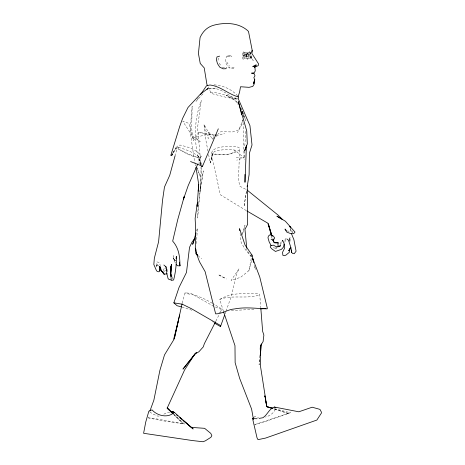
<?xml version="1.0" encoding="UTF-8"?>
<svg xmlns="http://www.w3.org/2000/svg" width="465" height="465" viewBox="0 0 465 465"><rect width="100%" height="100%" fill="white"/><g stroke="black" fill="none" stroke-linecap="round" stroke-linejoin="round"><path stroke-width="0.35" stroke-dasharray="2.33 1.74" d="M167.708 271.845L167.708 270.049L167.144 268.561L166.668 268.415M290.59 228.257L290.579 230.954L290.747 228.809M158.914 265.701L157.333 265.544L156.06 266.672L156.862 261.917L159.077 262.405L160.408 265.608M289.306 239.766L290.119 237.382L290.038 242.015L289.486 240.329M246.369 210.651L220.34 194.754L211.331 153.764L212.546 150.358C219.439 145.743 228.001 146.684 235.871 146.26L239.272 147.882L239.597 149.811L238.487 179.792L239.847 186.221L246.374 189.639M196.451 243.584L197.433 228.1L196.439 231.483M200.764 164.598L199.101 157.339L198.41 156.141C191.766 151.671 184.105 148.713 176.34 146.853L176.264 148.044L173.073 153.218M244.793 145.865L245.851 131.054M259.737 355.708L259.081 364.851L259.854 358.37M242.381 120.051L242.056 124.126L237.371 132.798M250.06 58.52L250.158 57.381L248.107 55.021L249.961 52.539L249.711 51.801L248.862 52.551L248.269 55.533L248.874 57.625L250.06 58.52L251.664 56.474L251.792 58.189L251.106 56.997L249.298 55.533L251.094 52.621L249.298 55.533L253.21 60.497L251.106 56.997L251.664 56.474M244.067 55.434L243.736 58.079L243.073 59.2C241.835 57.038 241.992 53.888 243.265 51.76L245.683 53.231M218.021 60.386L218.422 57.271M243.59 56.503L245.88 58.532L246.037 57.491M246.427 191.249L244.02 206.576L246.398 191.65M226.007 311.166L231.524 295.723L236.412 274.437L239.062 268.706L231.076 280.476L240.701 277.25L248.903 270.636L251.507 256.976M220.375 312.125L221.805 308.975L212.993 303.639M212.935 152.968L210.54 162.401L212.935 152.968L214.766 151.294C221.201 149.782 227.943 148.823 234.505 150.056L244.061 157.705L236.743 160.175M289.451 239.992L290.119 237.382M182.268 303.11L185.041 292.7L191.173 293.508L213.609 306.261L221.66 309.556M174.997 156.031L177.816 145.702L180.013 145.045C187.593 146.934 196.864 149.248 201.176 156.345L197.991 163.523M248.903 270.636L251.763 260.162M242.312 234.784L245.014 225.089L242.312 234.796M284.818 242.166L286.062 238.313L284.092 241.114M208.029 86.862L211.296 93.482L226.519 97.435L236.441 99.051L237.382 98.946L237.818 97.598M163.296 270.647L164.407 267.916L166.104 268.293M225.048 313.852L225.769 311.835M243.311 118.848L238.87 129.845L232.523 131.944L220.794 131.7L217.608 134.507M280.238 245.288L281.778 241.695L279.215 244.218M251.24 52.039L250.379 53.771L251.536 53.365M215.888 321.117L218.771 315.334M172.178 279.064L172.538 278.396L172.126 276.594M172.992 153.037L176.34 146.853M275.396 409.264C273.623 413.362 269.642 415.937 265.463 417.093M246.729 58.084L247.339 59.142L248.002 58.02L248.188 53.411M210.971 134.339L198.863 132.333L193.539 140.61L188.86 123.353L182.809 121.348L192.307 135.978L193.568 139.971L191.667 128.939L192.144 106.067L190.075 131.147L194.608 161.826L195.37 163.79M243.875 53.795L245.601 51.929L246.055 52.714M198.421 97.702L195.998 101.271L203.687 93.041M156.414 266.16L157.711 264.265L156.06 266.672M172.887 152.636L176.264 148.044L188.656 154.13L197.84 157.519L199.101 157.339M213.086 137.646L213.9 136.588M245.88 58.532L246.712 57.666M253.902 417.378L254.774 416.53L258.61 417.471M212.302 139.18L213.359 138.245L212.302 139.18L203.961 124.306L205.797 139.744L207.936 151.015M210.587 92.593L211.127 92.117C220.055 92.907 228.774 96.36 237.382 98.946M208.413 88.873C218.858 86.06 227.275 94.819 235.894 99.028L237.429 97.778M201.176 156.345L199.822 157.42C192.08 157.228 185.064 152.962 178.659 148.963L177.816 145.702M239.597 149.811C231.605 155.519 220.648 155.432 211.331 153.764M163.849 414.193L166.958 412.565L169.777 412.135M243.073 59.2L245.567 57.927M274.391 408.63L290.317 412.728L261.377 422.935L254.402 424.731M227.414 55.986L226.722 56.3L225.386 59.293L226.042 63.426L228.245 67.024L230.884 68.756L233.773 68.436L234.726 67.675L229.28 67.129M223.398 311.143L219.753 299.402C231.541 292.27 245.962 293.31 259.191 293.874L259.772 294.88L260.784 307.749M163.523 271.49L165.947 270.444M247.339 59.142L250.42 57.84L251.042 55.533L250.536 53.138L248.13 51.987M216.167 136.245L224.589 133.228M255.035 424.51L290.317 412.728M219.753 299.402C232.477 294.519 246.787 299.35 259.772 294.88M218.986 312.788L221.654 311.928M272.147 239.289L270.926 239.603L272.141 239.469M214.818 135.03L206.402 134.681L195.445 137.378L200.188 141.761L192.307 135.978M209.215 88.995L216.58 87.932M159.175 415.983L157.833 416.158L152.59 413.885L149.916 411.978M214.132 84.845C222.816 85.455 231.721 89.17 237.592 95.819M275.588 247.932L274.304 248.043L271.886 246.985M231.303 310.574L255.611 309.213M236.208 157.681L242.23 157.478M173.904 414.396L184.268 423.981L161.948 420.662L148.091 417.866M286.789 231.029L288.998 231.146L290.904 230.041L291.311 232.884M222.189 67.227L224.787 67.535M148.166 417.791L155.141 418.634L184.268 423.981M181.995 307.034L192.859 310.539M198.863 132.333L206.402 134.681M175.305 262.981L173.399 258.401L174.828 260.383L173.399 258.401L173.154 255.674L174.445 260.237L176.008 261.016M175.782 260.58L174.381 259.981L174.828 260.383M224.705 277.896L218.213 274.606L226.298 279M212.383 303.296C204.321 298.6 195.736 294.368 186.279 293.706L185.041 292.7M213.679 135.379L208.157 132.089L209.215 134.478L208.233 138.663L203.961 124.306M212.383 321.46L213.487 322.292M249.711 51.801L251.083 52.975M198.09 255.674L201.566 258.883M173.736 414.582L182.826 423.476L173.788 414.356M234.505 150.056L235.464 151.16C229.408 155.839 220.178 154.979 213.011 153.688L210.209 162.994L208.605 154.537M219.096 63.199L221.416 66.181M237.574 102.934L235.854 100.707L226.182 95.191L235.139 100.481L238.202 104.497M226.734 61.979L229.332 66.047M243.265 51.76L243.974 54.12M291.962 230.936L292.834 232.721L291.991 230.791M242.468 112.646L245.909 120.545L241.265 108.514L243.724 117.093M202.013 164.97L198.41 156.141L200.839 165.191M289.358 240.329L289.811 241.457M197.143 168.377L200.188 176.247L197.015 167.691M171.422 273.995L171.945 275.948M200.223 164.662C193.568 143.859 193.649 121.086 201.223 100.527L197.561 127.643L200.915 164.465M200.95 167.417L201.322 171.004L200.078 191.574L197.654 218.027L197.927 210.895L199.874 191.22L203.385 170.888L200.078 191.574L201.176 167.354M271.554 236.551L272.095 238.655M235.557 97.65L235.894 99.028M254.396 265.3L255.372 269.322L254.71 266.579M242.8 111.74L243.788 117.087M195.532 164.505L195.759 165.924M242.625 111.85L242.788 113.239M240.103 233.488L241.149 242.445L245.27 249.443L251.896 257.529L246.95 250.315L246.816 248.874M242.591 111.862L242.736 113.262M243.108 122.539L244.061 157.705M244.823 150.869L244.863 159.437M277.175 247.444L275.123 249.071L277.157 247.479M229.716 55.573L226.722 56.3L231.895 56.317L229.716 55.573M288.614 413.594L273.6 408.834L288.614 413.594"/><path stroke-width="0.7" d="M196.149 252.472L196.102 253.838L197.486 255.122M246.427 145.562L244.985 182.292L244.945 174.433M171.353 264.556L170.742 273.478L171.108 276.437L170.742 273.478L171.353 264.556L170.742 273.478L171.271 280.418L173.625 279.988C175.584 272.455 176.531 264.207 176.357 256.424L176.072 258.499M197.137 206.198L198.706 184.332L195.986 167.336M260.191 349.378L260.441 345.861L261.562 343.961L260.197 355.487M198.189 191.179L198.706 184.332M197.137 206.251L197.398 202.932L195.131 218.376L195.672 229.559L195.323 248.217L196.102 253.838L197.59 255.215M170.905 267.148L170.289 267.113L171.12 266.631L170.731 268.735L170.841 267.311L171.056 269.276M247.188 186.674L249.112 174.596L249.403 153.2L252.013 144.981L249.943 125.62L238.429 99.121L238.446 96.941C228.489 94.343 220.579 86.165 209.913 84.996L206.495 85.787L200.438 94.721M214.592 323.123L220.491 326.61L220.666 325.593L191.603 308.801L182.379 304.232L173.852 302.843L179.048 287.411L186.477 272.455L189.534 247.299L192.109 241.986L194.754 238.551M251.763 52.144L252.106 50.307M178.269 321.402L174.201 339.095L182.082 303.808M160.663 267.689L159.919 270.74L159.001 271.839L157.257 271.421L156.49 270.682L153.845 264.544L154.328 258.273L158.6 241.736L162.512 200.496L164.465 187.064L169.737 175.311L174.997 156.031M179.664 315.003L173.422 340.31L164.517 354.876L159.879 370.436L153.863 400.185L149.928 410.967M284.266 244.073L283.342 247.246L281.435 249.362L275.466 251.443L271.688 248.775L270.2 246.956L270.74 245.66L273.344 245.131L276.39 246.799L280.697 245.747L278.273 246.816M272.775 240.033L273.362 238.981L273.036 240.295L274.338 242.463L278.291 242.87L277.919 244.154L278.198 246.636M196.044 232.837L192.667 244.34L194.527 239.196M245.869 146.824L244.7 150.788L247.304 143.952L246.741 130.996L238.342 101.591L241.736 114.919M170.777 155.508L179.705 126.474L182.559 118.494L187.988 107.508L200.386 94.151L208.012 88.414L207.047 89.443M238.034 96.923L239.562 92.198L240.51 86.74L249.066 87.339L252.757 86.426L254.454 83.607L254.733 79.591L253.832 77.684L255.012 75.772L253.692 73.092L251.513 73.168L253.89 73.203L255.262 70.947L254.872 67.001M289.829 249.188L290.735 247.316L288.701 250.821L289.933 248.868L289.317 252.321L286.039 255.058L284.47 255.709L282.86 255.332L282.575 252.28L284.725 247.892L283.9 242.852L282.238 240.353L283.185 241.068M220.491 326.61L224.566 315.194M246.345 56.794L246.781 55.591M201.217 166.58L202.531 166.232L218.3 128.828M197.706 164.174L188.156 185.704L183.477 199.165L184.28 196.358L177.717 219.701L172.684 241.143C178.92 248.066 179.984 257 179.926 265.852L177.624 265.777L176.212 264.521M215.568 321.757L204.379 343.629L203.275 346.878L198.886 351.796L194.847 353.993L182.972 369.105L196.358 352.586L194.847 353.993L184.582 369.96L167.168 408.16L169.19 410.136M273.966 239.272L274.681 237.946L273.35 236.028L270.171 234.662L268.427 236.046L267.974 237.743L269.189 241.957L271.211 245.729M172.66 153.659L171.655 155.513L172.364 154.368M246.02 55.591L247.27 53.992L246.944 52.621L247.304 53.632M182.71 420.098L193.155 428.98L174.265 412.327C168.156 418.477 157.298 415.925 152.008 409.851L148.846 411.217L145.731 422.086L143.604 433.287L192.551 440.57L203.048 441.75L205.379 440.814L210.866 437.35L211.854 435.664L210.808 433.409L204.629 428.323L191.4 427.399L183.204 420.465M259.046 418.395L262.905 417.75C267.509 414.902 268.892 408.845 274.408 407.044L298.826 411.792L312.172 407.212L319.937 409.38L321.362 412.06L321.396 413.089L316.863 420.058L265.596 438.071L257.994 439.658L257.04 437.879L252.594 418.657L253.466 417.803M246.409 54.783L247.27 53.992M254.75 67.094L255.785 66.222M226.74 67.774L225.502 68.75L223.107 68.803L219.742 67.14L217.492 63.641L216.388 59.758L216.957 56.939L219.631 56.131M255.837 66.135L254.436 67.187L258.185 65.705L258.61 63.961L251.838 53.399L252.274 50.726L248.49 31.399C239.556 22.698 225.601 22.169 214.115 25.122C207.396 26.854 202.862 31.341 200.066 37.572L198.427 53.51L200.246 63.478L204.222 67.896L206.896 84.316L207.46 85.589M254.343 65.675L252.774 66.687L256.477 65.053L255.279 65.048M253.506 73.389L253.89 73.203M246.061 54.161L243.073 55.341L247.543 56.8M171.068 411.938L172.817 411.682L174.265 412.327M167.057 273.839L164.145 274.158L161.547 270.897L160.024 266.364L159.582 266.538L160.012 268.107L159.919 270.74L159.96 267.276L160.012 268.107L159.187 266.3M260.505 308.917L265.997 308.516M274.699 242.91L278.291 242.87M252.594 418.657L257.116 418.721M215.516 135.059L216.917 135.117M170.748 279.872L169.028 279.5L168.063 278.523L166.865 273.844L166.121 267.567M273.007 408.276L266.776 406.672L265.788 401.254M181.292 306.848L177.095 305.743L173.852 302.843M202.531 166.232L190.569 161.547M274.408 407.044L275.873 407.636M246.979 211.005L267.776 223.159L272.054 236.179M246.967 189.953L278.122 215.132L282.767 219.759L276.925 216.173L285.365 221.206L295.013 232.087L293.653 233.709L290.869 233.668L286.783 232.099L284.975 229.018L286.335 230.53M286.905 238.975L288.509 240.231L290.991 247.828L291.503 252.222L292.718 253.524L294.2 253.727L296.083 251.222L293.915 239.737L291.41 233.593M179.92 417.692L181.559 419.081M176.665 414.954L177.764 415.89M179.961 417.762L181.612 419.163M163.866 265.009L165.924 266.776L165.825 266.457L166.203 267.95M172.87 413.437L167.168 408.16L167.261 407.764L173.282 413.85M170.196 411.124L172.724 413.594M253.384 261.098L251.896 254.93L245.02 244.956L239.539 228.664L239.783 230.727M290.59 227.583L289.643 226.182L290.224 227.368M272.676 239.818L274.141 242.724M196.096 250.158L195.323 248.217L197.241 255.808L199.537 261.818L205.141 271.676L215.644 313.869C222.165 313.951 227.844 309.353 234.476 308.952C245.381 306.848 256.18 308.504 267.108 308.865L267.369 308.411L259.778 277.059L252.774 258.592L253.751 262.615M223.607 311.835L234.976 345.681L235.139 362.688L239.673 378.417L251.606 409.107L253.512 419.761M268.369 223.892L272.072 236.179M268.346 223.909L271.38 235.848M166.418 269.043L166.633 270.142M265.312 398.546L266.829 406.672L272.234 408.404L266.829 406.672L260.51 366.356L260.441 345.861L263.08 341.636L263.876 335.096L262.644 331.342L260.842 308.464M265.3 398.546L265.544 399.9M179.571 263.353L179.391 262.103L179.926 265.852L179.746 264.602M251.896 254.93L252.071 256.186M246.746 248.153L244.956 229.385L247.659 224.328L247.299 185.675M291.392 250.06L291.503 252.222L291.398 250.618M254.733 79.591L253.57 83.508L254.733 79.591M173.91 412.606L172.817 411.682L173.916 412.618M164.145 274.158L161.547 270.897L164.145 274.158M265.056 397.186L264.806 395.831L265.05 397.186"/></g></svg>
